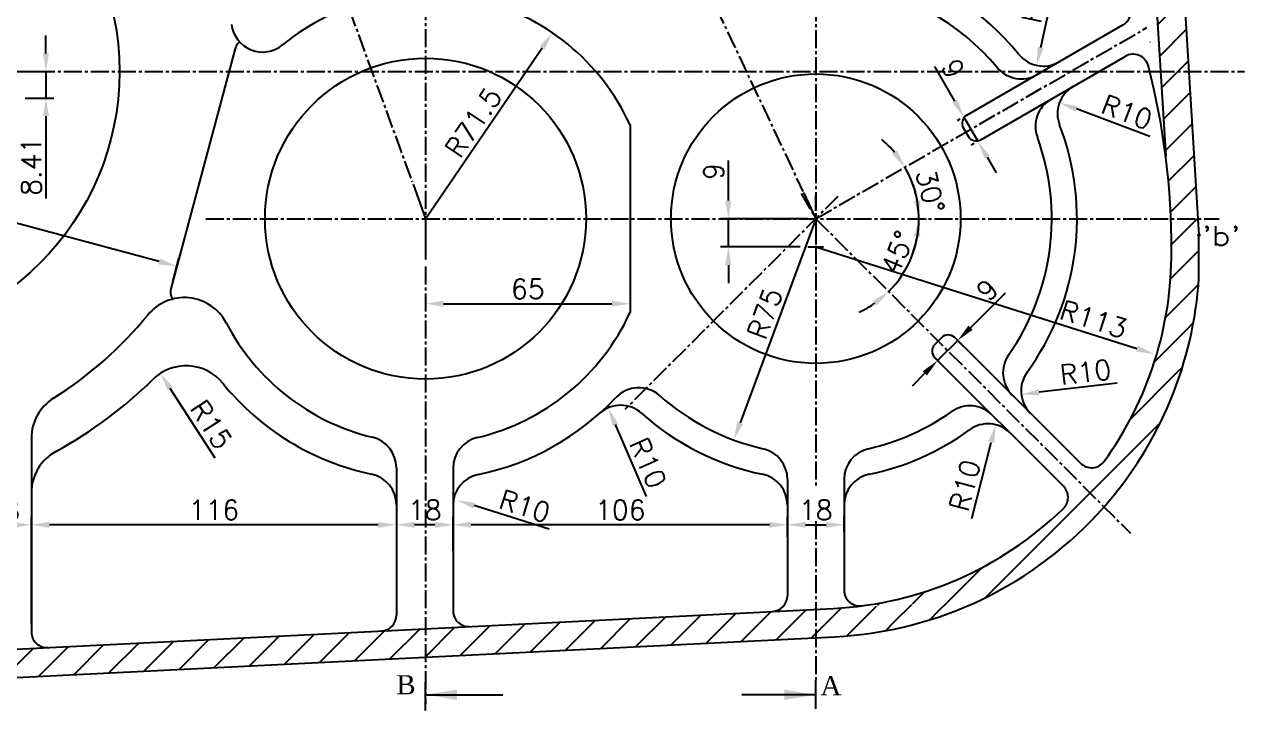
# Model space of a CAD drawing. Header units: millimetres. Extents: x -3508 to 12243, y -3609 to 4092.
# Drawn here: x 1232.6 to 1620.3, y -343.6 to -125.5 of the extents above; entities that cross this region are included whole.
import ezdxf

# ---------------------------------------------------------------- set-up
doc = ezdxf.new("R2010")
doc.units = ezdxf.units.MM
doc.header["$LTSCALE"] = 0.3
doc.header["$PDSIZE"] = -50
doc.linetypes.add('CENTER2', pattern=[28.575, 19.05, -3.175, 3.175, -3.175])
doc.layers.add('AM_8', color=1, linetype='Continuous', lineweight=25)
doc.layers.add('center', color=1, linetype='CENTER2')
doc.styles.add('ROMANTIC', font='romantic.ttf')
doc.styles.add('rs', font='romans.shx')
doc.styles.get("Standard").update_dxf_attribs({"font": 'romans.shx', "width": 1.2})
doc.dimstyles.new('ISO-25', dxfattribs={"dimscale": 2.5, "dimtxt": 2.5, "dimasz": 2.5, "dimexe": 0.7, "dimexo": 0.625, "dimtad": 1, "dimdec": 3, "dimlfac": -1, "dimzin": 9, "dimdsep": 46, "dimtxsty": 'Standard', "dimcen": 2.5, "dimclrd": 1, "dimclre": 1, "dimclrt": 7, "dimazin": 0, "dimtfac": 0.65, "dimtdec": 3, "dimtmove": 0, "dimatfit": 3, "dimfxl": 0, "dimtolj": 1, "dimarcsym": 0})
doc.dimstyles.new('sarab', dxfattribs={"dimscale": 3, "dimtxt": 2.5, "dimasz": 2.3, "dimexe": 1, "dimexo": 1, "dimtad": 1, "dimdec": 3, "dimdsep": 46, "dimtxsty": 'rs', "dimcen": 0, "dimclrd": 1, "dimclre": 1, "dimclrt": 7, "dimadec": 3, "dimazin": 2, "dimtfac": 1, "dimtdec": 3, "dimtmove": 0, "dimatfit": 3, "dimfxl": 0, "dimarcsym": 0})
doc.dimstyles.new('sarab$0', dxfattribs={"dimscale": 3, "dimtxt": 2.5, "dimasz": 2.3, "dimexe": 1, "dimexo": 1, "dimtad": 1, "dimdec": 3, "dimdsep": 46, "dimtxsty": 'rs', "dimcen": 0, "dimclrd": 1, "dimclre": 1, "dimclrt": 7, "dimadec": 3, "dimazin": 2, "dimtfac": 1, "dimtdec": 3, "dimtmove": 0, "dimatfit": 3, "dimfxl": 0, "dimarcsym": 0})
doc.dimstyles.new('sarab$4', dxfattribs={"dimscale": 3, "dimtxt": 2.5, "dimasz": 2.3, "dimexe": 1, "dimexo": 1, "dimtad": 1, "dimdec": 3, "dimdsep": 46, "dimtxsty": 'rs', "dimcen": 0, "dimclrd": 1, "dimclre": 1, "dimclrt": 7, "dimadec": 3, "dimazin": 2, "dimtfac": 1, "dimtdec": 3, "dimtmove": 0, "dimatfit": 2, "dimfxl": 0, "dimarcsym": 0})

# ---------------------------------------------------------------- blocks, each defined once
blk = doc.blocks.new('*D1493')
at = {"color": 1, "lineweight": -2, "transparency": 16777216}
for p, q in [((1167.17, -176.58), (1169, -169.76)), ((1275.48, -200.88), (1173.91, -173.66)), ((1279.86, -206.78), (1281.69, -199.95))]:
    blk.add_line(p, q, dxfattribs=at)
at = {"color": 1, "transparency": 16777216}
for points in [[(1174.15, -172.74), (1173.66, -174.59), (1168.35, -172.17)], [(1275.73, -199.95), (1275.24, -201.81), (1281.04, -202.37)]]:
    blk.add_solid(points, dxfattribs=at)
at = {"layer": 'Defpoints', "color": 0, "transparency": 16777216}
for p in [(1168.35, -172.17), (1166.52, -179), (1279.21, -209.19)]:
    blk.add_point(p, dxfattribs=at)
at = {"color": 7, "transparency": 16777216, "insert": (1215.73, -180.02), "char_height": 6.25, "attachment_point": 5, "rotation": 345, "style": 'rs'}
blk.add_mtext('116.5', dxfattribs=at)
blk = doc.blocks.new('*D1486')
at = {"color": 1, "lineweight": -2, "transparency": 16777216}
for start, end in [(40.0793, 50.1586), (0, 30), (339.8414, 349.9207)]:
    blk.add_arc((1484.08, -187.27), 32.73, start, end, dxfattribs=at)
at = {"color": 1, "transparency": 16777216}
for points in [[(1509.91, -165.65), (1508.34, -166.75), (1512.43, -170.9)], [(1515.35, -192.91), (1517.26, -193.08), (1516.81, -187.27)]]:
    blk.add_solid(points, dxfattribs=at)
at = {"layer": 'Defpoints', "color": 0, "transparency": 16777216}
for p in [(1589.23, -126.56), (1514.84, -176.07), (1290.3, -187.27), (1484.08, -187.27), (1612.21, -187.27)]:
    blk.add_point(p, dxfattribs=at)
at = {"color": 7, "transparency": 16777216, "insert": (1520.48, -178.59), "char_height": 6.25, "attachment_point": 5, "rotation": 283.4033, "style": 'rs'}
blk.add_mtext('30°', dxfattribs=at)
blk = doc.blocks.new('*D1487')
at = {"color": 1, "lineweight": -2, "transparency": 16777216}
blk.add_line((1519.31, -187.27), (1519.35, -187.27), dxfattribs=at)
for start, end in [(10.0676, 20.1352), (315, 0), (294.8648, 304.9324)]:
    blk.add_arc((1484.08, -187.27), 32.77, start, end, dxfattribs=at)
at = {"color": 1, "transparency": 16777216}
for points in [[(1517.3, -181.46), (1515.39, -181.62), (1516.85, -187.27)], [(1502.23, -213.4), (1503.46, -214.86), (1507.25, -210.44)]]:
    blk.add_solid(points, dxfattribs=at)
at = {"layer": 'Defpoints', "color": 0, "transparency": 16777216}
for p in [(1290.3, -187.27), (1484.08, -187.27), (1516.81, -187.27), (1515.73, -195.75), (1584.07, -287.25)]:
    blk.add_point(p, dxfattribs=at)
at = {"color": 7, "transparency": 16777216, "insert": (1510.02, -198.02), "char_height": 6.25, "attachment_point": 5, "rotation": 67.4946, "style": 'rs'}
blk.add_mtext('45°', dxfattribs=at)
blk = doc.blocks.new('*D1227')
at = {"color": 1, "lineweight": -2, "transparency": 16777216}
for p, q in [((1533.24, -221.92), (1544.37, -210.79)), ((1527.93, -224.74), (1530.94, -227.76)), ((1522.81, -232.35), (1529.17, -225.99)), ((1521.56, -231.11), (1524.57, -234.12)), ((1518.74, -236.42), (1514.67, -240.48))]:
    blk.add_line(p, q, dxfattribs=at)
at = {"color": 1, "transparency": 16777216}
for points in [[(1532.56, -221.25), (1533.91, -222.6), (1529.17, -225.99)], [(1518.06, -235.74), (1519.42, -237.1), (1522.81, -232.35)]]:
    blk.add_solid(points, dxfattribs=at)
at = {"layer": 'Defpoints', "color": 0, "transparency": 16777216}
for p in [(1526.16, -222.98), (1519.79, -229.34), (1522.81, -232.35)]:
    blk.add_point(p, dxfattribs=at)
at = {"color": 7, "transparency": 16777216, "insert": (1538.58, -209.95), "char_height": 6.25, "attachment_point": 5, "rotation": 45, "style": 'rs'}
blk.add_mtext('9', dxfattribs=at)
blk = doc.blocks.new('*D1488')
at = {"color": 1, "lineweight": -2, "transparency": 16777216}
for p, q in [((1456.3, -181.52), (1456.3, -168.77)), ((1481.58, -187.27), (1453.8, -187.27)), ((1456.3, -196.27), (1456.3, -187.27)), ((1479.08, -196.27), (1453.8, -196.27)), ((1456.3, -202.02), (1456.3, -207.77))]:
    blk.add_line(p, q, dxfattribs=at)
at = {"color": 1, "transparency": 16777216}
for points in [[(1455.34, -181.52), (1457.26, -181.52), (1456.3, -187.27)], [(1455.34, -202.02), (1457.26, -202.02), (1456.3, -196.27)]]:
    blk.add_solid(points, dxfattribs=at)
at = {"layer": 'Defpoints', "color": 0, "transparency": 16777216}
for p in [(1456.3, -187.27), (1484.08, -187.27), (1481.58, -196.27)]:
    blk.add_point(p, dxfattribs=at)
at = {"color": 7, "transparency": 16777216, "insert": (1451.61, -172.27), "char_height": 6.25, "attachment_point": 5, "rotation": 90, "style": 'rs'}
blk.add_mtext('9', dxfattribs=at)
blk = doc.blocks.new('*D1228')
at = {"color": 1, "lineweight": -2, "transparency": 16777216}
for p, q in [((1475.08, -288.44), (1475.08, -282.07)), ((1493.08, -286.86), (1493.08, -282.07)), ((1480.83, -284.57), (1487.33, -284.57))]:
    blk.add_line(p, q, dxfattribs=at)
at = {"color": 1, "transparency": 16777216}
for points in [[(1480.83, -283.61), (1480.83, -285.53), (1475.08, -284.57)], [(1487.33, -283.61), (1487.33, -285.53), (1493.08, -284.57)]]:
    blk.add_solid(points, dxfattribs=at)
at = {"layer": 'Defpoints', "color": 0, "transparency": 16777216}
for p in [(1493.08, -284.57), (1493.08, -289.36), (1475.08, -290.94)]:
    blk.add_point(p, dxfattribs=at)
at = {"color": 7, "transparency": 16777216, "insert": (1484.08, -279.88), "char_height": 6.25, "attachment_point": 5, "style": 'rs'}
blk.add_mtext('18', dxfattribs=at)
blk = doc.blocks.new('*D1229')
at = {"color": 1, "lineweight": -2, "transparency": 16777216}
for p, q in [((1368.83, -292.77), (1368.83, -282.07)), ((1469.33, -284.57), (1374.58, -284.57))]:
    blk.add_line(p, q, dxfattribs=at)
at = {"color": 1, "transparency": 16777216}
for points in [[(1374.58, -283.61), (1374.58, -285.53), (1368.83, -284.57)], [(1469.33, -283.61), (1469.33, -285.53), (1475.08, -284.57)]]:
    blk.add_solid(points, dxfattribs=at)
at = {"layer": 'Defpoints', "color": 0, "transparency": 16777216}
for p in [(1368.83, -284.57), (1475.08, -284.57), (1368.83, -295.27)]:
    blk.add_point(p, dxfattribs=at)
at = {"color": 7, "transparency": 16777216, "insert": (1421.96, -279.88), "char_height": 6.25, "attachment_point": 5, "style": 'rs'}
blk.add_mtext('106', dxfattribs=at)
blk = doc.blocks.new('*D1230')
at = {"color": 1, "lineweight": -2, "transparency": 16777216}
blk.add_line((1363.08, -284.57), (1356.58, -284.57), dxfattribs=at)
at = {"color": 1, "transparency": 16777216}
for points in [[(1356.58, -283.61), (1356.58, -285.53), (1350.83, -284.57)], [(1363.08, -283.61), (1363.08, -285.53), (1368.83, -284.57)]]:
    blk.add_solid(points, dxfattribs=at)
at = {"layer": 'Defpoints', "color": 0, "transparency": 16777216}
for p in [(1350.83, -284.57), (1350.83, -284.57), (1368.83, -284.57)]:
    blk.add_point(p, dxfattribs=at)
at = {"color": 7, "transparency": 16777216, "insert": (1359.83, -279.88), "char_height": 6.25, "attachment_point": 5, "style": 'rs'}
blk.add_mtext('18', dxfattribs=at)
blk = doc.blocks.new('*D1489')
at = {"color": 1, "lineweight": -2, "transparency": 16777216}
for p, q in [((1234.83, -316.1), (1234.83, -282.07)), ((1345.08, -284.57), (1240.58, -284.57))]:
    blk.add_line(p, q, dxfattribs=at)
at = {"color": 1, "transparency": 16777216}
for points in [[(1240.58, -283.61), (1240.58, -285.53), (1234.83, -284.57)], [(1345.08, -283.61), (1345.08, -285.53), (1350.83, -284.57)]]:
    blk.add_solid(points, dxfattribs=at)
at = {"layer": 'Defpoints', "color": 0, "transparency": 16777216}
for p in [(1234.83, -284.57), (1350.83, -284.57), (1234.83, -318.6)]:
    blk.add_point(p, dxfattribs=at)
at = {"color": 7, "transparency": 16777216, "insert": (1292.83, -279.88), "char_height": 6.25, "attachment_point": 5, "style": 'rs'}
blk.add_mtext('116', dxfattribs=at)
blk = doc.blocks.new('*D1232')
at = {"color": 1, "lineweight": -2, "transparency": 16777216}
blk.add_line((1229.08, -284.57), (1222.58, -284.57), dxfattribs=at)
at = {"color": 1, "transparency": 16777216}
for points in [[(1222.58, -283.61), (1222.58, -285.53), (1216.83, -284.57)], [(1229.08, -283.61), (1229.08, -285.53), (1234.83, -284.57)]]:
    blk.add_solid(points, dxfattribs=at)
at = {"layer": 'Defpoints', "color": 0, "transparency": 16777216}
for p in [(1216.83, -284.57), (1216.83, -284.57), (1234.83, -284.57)]:
    blk.add_point(p, dxfattribs=at)
at = {"color": 7, "transparency": 16777216, "insert": (1225.83, -279.88), "char_height": 6.25, "attachment_point": 5, "style": 'rs'}
blk.add_mtext('18', dxfattribs=at)
blk = doc.blocks.new('*D1492')
at = {"color": 1, "lineweight": -2, "transparency": 16777216}
blk.add_line((1484.08, -187.27), (1460.03, -252.2), dxfattribs=at)
at = {"color": 1, "transparency": 16777216}
blk.add_solid([(1459.13, -251.87), (1460.93, -252.54), (1458.03, -257.6)], dxfattribs=at)
at = {"layer": 'Defpoints', "color": 0, "transparency": 16777216}
for p in [(1484.08, -187.27), (1458.03, -257.6)]:
    blk.add_point(p, dxfattribs=at)
at = {"color": 7, "transparency": 16777216, "insert": (1467.93, -217.37), "char_height": 6.25, "attachment_point": 5, "rotation": 69.671, "style": 'rs'}
blk.add_mtext('R75', dxfattribs=at)
blk = doc.blocks.new('*D1495')
at = {"color": 1, "lineweight": -2, "transparency": 16777216}
blk.add_line((1176.83, -140.52), (1287.48, -103.26), dxfattribs=at)
at = {"color": 1, "transparency": 16777216}
blk.add_solid([(1287.17, -102.35), (1287.79, -104.17), (1292.93, -101.43)], dxfattribs=at)
at = {"layer": 'Defpoints', "color": 0, "transparency": 16777216}
for p in [(1292.93, -101.43), (1176.83, -140.52)]:
    blk.add_point(p, dxfattribs=at)
at = {"color": 7, "transparency": 16777216, "insert": (1238.1, -114.94), "char_height": 6.25, "attachment_point": 5, "rotation": 18.6092, "style": 'rs'}
blk.add_mtext('R122.5', dxfattribs=at)
blk = doc.blocks.new('*D1496')
at = {"color": 1, "lineweight": -2, "transparency": 16777216}
for p, q in [((1425.08, -189.77), (1425.08, -216.79)), ((1365.83, -214.29), (1419.33, -214.29))]:
    blk.add_line(p, q, dxfattribs=at)
at = {"color": 1, "transparency": 16777216}
for points in [[(1365.83, -213.33), (1365.83, -215.24), (1360.08, -214.29)], [(1419.33, -213.33), (1419.33, -215.24), (1425.08, -214.29)]]:
    blk.add_solid(points, dxfattribs=at)
at = {"layer": 'Defpoints', "color": 0, "transparency": 16777216}
for p in [(1425.08, -187.27), (1360.08, -214.29), (1425.08, -214.29)]:
    blk.add_point(p, dxfattribs=at)
at = {"color": 7, "transparency": 16777216, "insert": (1392.58, -209.6), "char_height": 6.25, "attachment_point": 5, "style": 'rs'}
blk.add_mtext('65', dxfattribs=at)
blk = doc.blocks.new('*D1391')
at = {"color": 1, "lineweight": -2, "transparency": 16777216}
blk.add_line((1560.76, -108.55), (1555.49, -132.93), dxfattribs=at)
at = {"color": 1, "transparency": 16777216}
blk.add_solid([(1554.56, -132.73), (1556.43, -133.14), (1554.28, -138.55)], dxfattribs=at)
at = {"layer": 'Defpoints', "color": 0, "transparency": 16777216}
for p in [(1556.39, -128.78), (1554.28, -138.55)]:
    blk.add_point(p, dxfattribs=at)
at = {"color": 7, "transparency": 16777216, "insert": (1554.15, -116.94), "char_height": 6.25, "attachment_point": 5, "rotation": 77.8115, "style": 'rs'}
blk.add_mtext('R10', dxfattribs=at)
blk = doc.blocks.new('*D1410')
at = {"color": 1, "lineweight": -2, "transparency": 16777216}
blk.add_line((1293.28, -263.34), (1278.96, -241.26), dxfattribs=at)
at = {"color": 1, "transparency": 16777216}
blk.add_solid([(1279.76, -240.74), (1278.15, -241.78), (1275.83, -236.44)], dxfattribs=at)
at = {"layer": 'Defpoints', "color": 0, "transparency": 16777216}
for p in [(1275.83, -236.44), (1283.99, -249.02)]:
    blk.add_point(p, dxfattribs=at)
at = {"color": 7, "transparency": 16777216, "insert": (1291.99, -252.74), "char_height": 6.25, "attachment_point": 5, "rotation": 302.9618, "style": 'rs'}
blk.add_mtext('R15', dxfattribs=at)
blk = doc.blocks.new('*D1411')
at = {"color": 1, "lineweight": -2, "transparency": 16777216}
blk.add_line((1399.35, -286), (1375.57, -278.47), dxfattribs=at)
at = {"color": 1, "transparency": 16777216}
blk.add_solid([(1375.86, -277.56), (1375.28, -279.39), (1370.09, -276.74)], dxfattribs=at)
at = {"layer": 'Defpoints', "color": 0, "transparency": 16777216}
for p in [(1370.09, -276.74), (1379.62, -279.76)]:
    blk.add_point(p, dxfattribs=at)
at = {"color": 7, "transparency": 16777216, "insert": (1391.62, -278.64), "char_height": 6.25, "attachment_point": 5, "rotation": 342.4286, "style": 'rs'}
blk.add_mtext('R10', dxfattribs=at)
blk = doc.blocks.new('*D1412')
at = {"color": 1, "lineweight": -2, "transparency": 16777216}
blk.add_line((1430.29, -275.59), (1420.4, -252.68), dxfattribs=at)
at = {"color": 1, "transparency": 16777216}
blk.add_solid([(1421.28, -252.3), (1419.52, -253.06), (1418.12, -247.41)], dxfattribs=at)
at = {"layer": 'Defpoints', "color": 0, "transparency": 16777216}
for p in [(1418.12, -247.41), (1422.08, -256.59)]:
    blk.add_point(p, dxfattribs=at)
at = {"color": 7, "transparency": 16777216, "insert": (1430.79, -264.92), "char_height": 6.25, "attachment_point": 5, "rotation": 293.3545, "style": 'rs'}
blk.add_mtext('R10', dxfattribs=at)
blk = doc.blocks.new('*D1413')
at = {"color": 1, "lineweight": -2, "transparency": 16777216}
blk.add_line((1533.64, -282.52), (1539.85, -258.36), dxfattribs=at)
at = {"color": 1, "transparency": 16777216}
blk.add_solid([(1538.92, -258.12), (1540.77, -258.6), (1541.28, -252.79)], dxfattribs=at)
at = {"layer": 'Defpoints', "color": 0, "transparency": 16777216}
for p in [(1541.28, -252.79), (1538.79, -262.48)]:
    blk.add_point(p, dxfattribs=at)
at = {"color": 7, "transparency": 16777216, "insert": (1531.49, -272.06), "char_height": 6.25, "attachment_point": 5, "rotation": 75.5986, "style": 'rs'}
blk.add_mtext('R10', dxfattribs=at)
blk = doc.blocks.new('*D1414')
at = {"color": 1, "lineweight": -2, "transparency": 16777216}
blk.add_line((1579.85, -239.57), (1555.07, -242.46), dxfattribs=at)
at = {"color": 1, "transparency": 16777216}
blk.add_solid([(1554.96, -241.51), (1555.18, -243.42), (1549.36, -243.13)], dxfattribs=at)
at = {"layer": 'Defpoints', "color": 0, "transparency": 16777216}
for p in [(1549.36, -243.13), (1559.29, -241.97)]:
    blk.add_point(p, dxfattribs=at)
at = {"color": 7, "transparency": 16777216, "insert": (1569.78, -236.03), "char_height": 6.25, "attachment_point": 5, "rotation": 6.6528, "style": 'rs'}
blk.add_mtext('R10', dxfattribs=at)
blk = doc.blocks.new('*D1415')
at = {"color": 1, "lineweight": -2, "transparency": 16777216}
blk.add_line((1590.27, -161.15), (1566.91, -152.4), dxfattribs=at)
at = {"color": 1, "transparency": 16777216}
blk.add_solid([(1567.25, -151.51), (1566.57, -153.3), (1561.53, -150.39)], dxfattribs=at)
at = {"layer": 'Defpoints', "color": 0, "transparency": 16777216}
for p in [(1561.53, -150.39), (1570.89, -153.89)]:
    blk.add_point(p, dxfattribs=at)
at = {"color": 7, "transparency": 16777216, "insert": (1582.93, -153.4), "char_height": 6.25, "attachment_point": 5, "rotation": 339.4685, "style": 'rs'}
blk.add_mtext('R10', dxfattribs=at)
blk = doc.blocks.new('*D1175')
at = {"color": 1, "lineweight": -2, "transparency": 16777216}
blk.add_line((1484.08, -196.27), (1586.1, -228.54), dxfattribs=at)
at = {"color": 1, "transparency": 16777216}
blk.add_solid([(1586.39, -227.63), (1585.81, -229.45), (1591.58, -230.28)], dxfattribs=at)
at = {"layer": 'Defpoints', "color": 0, "transparency": 16777216}
for p in [(1484.08, -196.27), (1591.58, -230.28)]:
    blk.add_point(p, dxfattribs=at)
at = {"color": 7, "transparency": 16777216, "insert": (1572.32, -219.26), "char_height": 6.25, "attachment_point": 5, "rotation": 342.4451, "style": 'rs'}
blk.add_mtext('R113', dxfattribs=at)
blk = doc.blocks.new('*D1282')
at = {"color": 1, "lineweight": -2, "transparency": 16777216}
for p, q in [((1528.26, -149.93), (1521.88, -138.89)), ((1535.63, -162.7), (1531.13, -154.91)), ((1529.9, -155.62), (1528.97, -156.16)), ((1534.4, -163.41), (1533.47, -163.95)), ((1538.51, -167.68), (1541.38, -172.66))]:
    blk.add_line(p, q, dxfattribs=at)
at = {"color": 1, "transparency": 16777216}
for points in [[(1529.09, -149.45), (1527.43, -150.41), (1531.13, -154.91)], [(1539.34, -167.2), (1537.68, -168.16), (1535.63, -162.7)]]:
    blk.add_solid(points, dxfattribs=at)
at = {"layer": 'Defpoints', "color": 0, "transparency": 16777216}
for p in [(1531.13, -154.91), (1532.06, -154.37), (1536.56, -162.16)]:
    blk.add_point(p, dxfattribs=at)
at = {"color": 7, "transparency": 16777216, "insert": (1527.69, -139.58), "char_height": 6.25, "attachment_point": 5, "rotation": 300, "style": 'rs'}
blk.add_mtext('9', dxfattribs=at)
blk = doc.blocks.new('*D1529')
at = {"color": 1, "lineweight": -2, "transparency": 16777216}
for p, q in [((1239.47, -134.77), (1239.47, -129.02)), ((1232.92, -140.52), (1241.97, -140.52)), ((1239.47, -140.52), (1239.47, -148.93)), ((1232.92, -148.93), (1241.97, -148.93)), ((1239.47, -154.68), (1239.47, -180.81))]:
    blk.add_line(p, q, dxfattribs=at)
at = {"color": 1, "transparency": 16777216}
for points in [[(1238.51, -134.77), (1240.42, -134.77), (1239.47, -140.52)], [(1238.51, -154.68), (1240.42, -154.68), (1239.47, -148.93)]]:
    blk.add_solid(points, dxfattribs=at)
at = {"layer": 'Defpoints', "color": 0, "transparency": 16777216}
for p in [(1230.42, -140.52), (1239.47, -140.52), (1230.42, -148.93)]:
    blk.add_point(p, dxfattribs=at)
at = {"color": 7, "transparency": 16777216, "insert": (1234.78, -170.62), "char_height": 6.25, "attachment_point": 5, "rotation": 90, "style": 'rs'}
blk.add_mtext('8.41', dxfattribs=at)
blk = doc.blocks.new('*D1546')
at = {"color": 1, "lineweight": -2, "transparency": 16777216}
blk.add_line((1360.08, -187.27), (1397.15, -132.96), dxfattribs=at)
at = {"color": 1, "transparency": 16777216}
blk.add_solid([(1396.36, -132.42), (1397.94, -133.5), (1400.39, -128.21)], dxfattribs=at)
at = {"layer": 'Defpoints', "color": 0, "transparency": 16777216}
for p in [(1400.39, -128.21), (1360.08, -187.27)]:
    blk.add_point(p, dxfattribs=at)
at = {"color": 7, "transparency": 16777216, "insert": (1375.28, -156.69), "char_height": 6.25, "attachment_point": 5, "rotation": 55.6857, "style": 'rs'}
blk.add_mtext('R71.5', dxfattribs=at)

msp = doc.modelspace()

# ---------------------------------------------------------------- hatches: boundary and pattern name
msp.add_hatch(color=256).paths.add_polyline_path([(1605.5646, -192.4979, 1), (1606.0646, -192.4979, 1)])
at = {"layer": 'AM_8'}
h = msp.add_hatch(dxfattribs=at)
h.set_pattern_fill('_U', color=256, scale=7.5, angle=45, style=0, pattern_type=0)
h.set_pattern_definition([(45, (-6131.779, -43.694), (-5.303301, 5.303301), [])])
edge = h.paths.add_edge_path(flags=17)
edge.add_arc((1051.3348, -296.2409), 5, 0, 50.666118, ccw=False)
edge.add_line((1056.3348, -296.2409), (1056.3348, -316.0178))
edge.add_arc((1061.3348, -316.0178), 5, 180, 270)
edge.add_line((1061.3348, -321.0178), (1086.8348, -321.0178))
edge.add_line((1086.8348, -321.0178), (1086.8348, -313.5063))
edge.add_arc((1176.8348, -140.5178), 195, 231.146042, 242.513572, ccw=False)
edge = h.paths.add_edge_path(flags=17)
edge.add_line((1086.8348, -313.5063), (1086.8348, -321.0178))
edge.add_line((1086.8348, -321.0178), (1103.0463, -321.0178))
edge.add_arc((1176.8348, -140.5178), 195, 242.513572, 247.765214, ccw=False)
edge = h.paths.add_edge_path()
edge.add_arc((1176.8348, -140.5178), 195, 261.693601, 270.000001, ccw=False)
edge.add_arc((1146.6703, -338.3144), 5.2365, 9.509148, 67.622981, ccw=False)
edge.add_line((1151.8348, -337.4493), (1151.8348, -340.5178))
edge.add_arc((1154.8348, -340.5178), 3, 180, 270)
edge.add_line((1154.8348, -343.5178), (1176.8348, -343.5178))
edge.add_line((1176.8348, -343.5178), (1176.8348, -335.5178))
edge = h.paths.add_edge_path()
edge.add_arc((1205.2058, -337.5447), 3.3725, 111.452157, 178.269663, ccw=False)
edge.add_line((1203.9724, -334.4058), (1186.559, -335.2752))
edge.add_arc((1176.8348, -140.5178), 195, 270.000001, 272.858395, ccw=False)
edge.add_line((1176.8348, -335.5178), (1176.8348, -343.5178))
edge.add_line((1176.8348, -343.5178), (1198.8348, -343.5178))
edge.add_arc((1198.8348, -340.5178), 3, 270, 360)
edge.add_line((1201.8348, -340.5178), (1201.8348, -337.4428))
edge = h.paths.add_edge_path()
edge.add_line((1060.3348, 49.9822), (1019.8348, 49.9822))
edge.add_line((1019.8348, 49.9822), (1015.8348, 45.9822))
edge.add_line((1015.8348, 45.9822), (1020.8348, 18.4857))
edge.add_line((1020.8348, 18.4857), (1063.3348, 45.9822))
edge.add_line((1063.3348, 45.9822), (1063.3348, 46.9822))
edge.add_arc((1060.3348, 46.9822), 3, 0, 90)
edge = h.paths.add_edge_path()
edge.add_arc((1026.8348, -211.6234), 20, 180, 205.362684, ccw=False)
edge.add_line((1006.8348, -211.6234), (1006.8348, -140.5178))
edge.add_line((1006.8348, -140.5178), (997.8348, -140.5178))
edge.add_line((997.8348, -140.5178), (997.8348, -211.6234))
edge.add_arc((1026.8348, -211.6234), 29, 180, 205.362686)
edge.add_arc((1176.8348, -140.5178), 195, 205.362686, 270.000001)
edge.add_line((1176.8348, -335.5178), (1176.8348, -326.5178))
edge.add_arc((1176.8348, -140.5178), 186, 205.362684, 270.000001, ccw=False)
edge = h.paths.add_edge_path()
edge.add_line((1008.9373, -113.8645), (1029.6403, 16.55))
edge.add_arc((1039.5166, 14.9822), 10, 90, 170.979696, ccw=False)
edge.add_line((1039.5166, 24.9822), (1060.3348, 24.9822))
edge.add_line((1060.3348, 24.9822), (1061.5681, 25.2474))
edge.add_arc((1060.3348, 27.9822), 3, 294.273649, 360)
edge.add_line((1063.3348, 27.9822), (1063.3348, 45.9822))
edge.add_line((1063.3348, 45.9822), (1020.8348, 18.4857))
edge.add_line((1020.8348, 18.4857), (1000.0486, -112.4534))
edge.add_arc((1176.8348, -140.5178), 179, 170.979696, 180)
edge.add_line((997.8348, -140.5178), (1006.8348, -140.5178))
edge.add_arc((1176.8348, -140.5178), 170, 170.979696, 180, ccw=False)
edge = h.paths.add_edge_path()
edge.add_line((1590.8348, 49.9822), (1558.8348, 49.9822))
edge.add_arc((1558.8348, 46.9822), 3, 90, 180)
edge.add_line((1555.8348, 46.9822), (1555.8348, 45.9822))
edge.add_line((1555.8348, 45.9822), (1591.0823, 45.9822))
edge.add_line((1591.0823, 45.9822), (1590.8348, 49.9822))
edge = h.paths.add_edge_path()
edge.add_line((1605.8348, -206.0741), (1605.8348, -196.2678))
edge.add_arc((1483.8348, -196.2678), 122, 360, 363.539849)
edge.add_line((1605.6021, -188.7352), (1605.5113, -187.2678))
edge.add_line((1605.5113, -187.2678), (1596.8348, -187.2678))
edge.add_line((1596.8348, -187.2678), (1596.8348, -244.8665))
edge.add_arc((1484.0848, -198.2678), 122, 337.545081, 356.331403)
edge = h.paths.add_edge_path()
edge.add_line((1602.6193, -140.5178), (1593.6021, -140.5178))
edge.add_line((1593.6021, -140.5178), (1595.2718, -167.5086))
edge.add_arc((1368.0848, -196.2678), 229, 2.677488, 7.214617, ccw=False)
edge.add_line((1596.8348, -185.5703), (1596.8348, -187.2678))
edge.add_line((1596.8348, -187.2678), (1605.5113, -187.2678))
edge.add_line((1605.5113, -187.2678), (1602.6193, -140.5178))
edge = h.paths.add_edge_path()
edge.add_line((1591.0823, 45.9822), (1555.8348, 45.9822))
edge.add_line((1555.8348, 45.9822), (1555.8348, 27.9822))
edge.add_arc((1558.8348, 27.9822), 3, 180, 270)
edge.add_line((1558.8348, 24.9822), (1578.6639, 24.9822))
edge.add_arc((1578.6639, 19.9822), 5, 3.539849, 90, ccw=False)
edge.add_line((1583.6544, 20.2909), (1593.6021, -140.5178))
edge.add_line((1593.6021, -140.5178), (1602.6193, -140.5178))
edge.add_line((1602.6193, -140.5178), (1591.0823, 45.9822))
h.paths.add_polyline_path([(1484.0848, -311.4086), (1360.0848, -317.5999), (1360.0848, -326.6111), (1484.0848, -320.4198)])
edge = h.paths.add_edge_path()
edge.add_line((1535.6518, -308.8339), (1484.0848, -311.4086))
edge.add_line((1484.0848, -311.4086), (1484.0848, -320.4198))
edge.add_line((1484.0848, -320.4198), (1490.1687, -320.116))
edge.add_arc((1484.0848, -198.2678), 122, 272.858395, 295.003904)
edge = h.paths.add_edge_path()
edge.add_arc((1484.7028, -198.8287), 121.1656, 273.050148, 356.470086)
edge.add_line((1605.6385, -206.2888), (1605.8348, -206.0741))
edge.add_arc((1484.0848, -198.2678), 122, 337.545081, 356.331403, ccw=False)
edge.add_line((1596.8348, -244.8665), (1596.8348, -196.2678))
edge.add_arc((1484.3365, -198.7142), 112.525, -82.649396, 1.245736, ccw=False)
edge.add_line((1498.733, -310.3144), (1535.6518, -308.8339))
edge.add_arc((1484.0848, -198.2678), 122, 272.858395, 295.003904, ccw=False)
edge.add_line((1490.1687, -320.116), (1491.1501, -319.8226))
edge = h.paths.add_edge_path()
edge.add_line((1360.0848, -326.6111), (1186.559, -335.2752))
edge.add_arc((1176.8348, -140.5178), 195, 270.000001, 272.858395, ccw=False)
edge.add_line((1176.8348, -335.5178), (1176.8348, -326.5178))
edge.add_arc((1176.8348, -140.5178), 186, 270.000001, 272.858395)
edge.add_line((1186.1102, -326.2864), (1360.0848, -317.5999))
edge.add_line((1360.0848, -317.5999), (1360.0848, -326.6111))
h.paths.add_polyline_path([(1053.4593, 30.8601), (1053.4593, 44.1042), (1044.0843, 44.1042), (1044.0843, 30.8601)], flags=16)

# ---------------------------------------------------------------- linework, layer by layer
for p, q in [((1590.8348, 49.9822), (1605.8348, -192.4979)), ((1583.6544, 20.2909), (1595.2718, -167.5086)), ((1532.0643, -154.3707), (1581.6975, -125.715)), ((1590.2816, -131.1512), (1590.3839, -131.0922)), ((1299.4743, -133.5657), (1279.2105, -209.1913)), ((1536.5643, -162.165), (1582.4094, -135.6963)), ((1425.0848, -157.4811), (1425.0848, -217.0546)), ((1530.9662, -158.4688), (1532.4662, -161.0669)), ((1605.8348, -192.7471), (1605.8348, -192.2488)), ((1605.8348, -206.0741), (1605.8348, -192.4979)), ((1524.0362, -225.0983), (1521.9151, -227.2194)), ((1524.0366, -225.0978), (1524.0362, -225.0983)), ((1528.2467, -225.0658), (1568.1507, -264.9698)), ((1521.9148, -231.4618), (1562.7607, -272.3076)), ((1234.8348, -257.0393), (1234.8348, -318.5977)), ((1350.8348, -266.4618), (1350.8348, -313.3052)), ((1368.8348, -266.5817), (1368.8348, -311.9071)), ((1475.0848, -270.1171), (1475.0848, -307.1014)), ((1493.0848, -270.1171), (1493.0848, -305.3566)), ((1186.1102, -326.2864), (1489.7199, -311.1272)), ((1203.9724, -334.4058), (1490.1687, -320.116))]:
    msp.add_line(p, q)
at = {"color": 60}
for p, q in [((1356.1057, -176.3548), (1360.0848, -187.2678)), ((1480.1733, -178.9824), (1484.0848, -187.2678)), ((1360.0848, -187.2678), (1360.0848, -200.1927)), ((1484.0848, -187.2678), (1484.0848, -195.5287)), ((1360.0848, -343.6114), (1360.0848, -334.5945)), ((1484.0848, -343.0973), (1484.0848, -334.0804))]:
    msp.add_line(p, q, dxfattribs=at)
at = {"color": 1}
for p, q in [((1484.0848, -184.7678), (1484.0848, -179.7678)), ((1481.5848, -196.2678), (1486.5848, -196.2678))]:
    msp.add_line(p, q, dxfattribs=at)
for centre, radius in [((1176.8348, -140.5178), 86), ((1360.0848, -187.2678), 51), ((1484.0848, -187.2678), 46), ((1605.8146, -192.4979), 0.25)]:
    msp.add_circle(centre, radius)
for centre, radius, start, end in [((1484.0848, -187.2678), 83, 38.969808, 75.235649), ((1360.0848, -187.2678), 71.5, 24.619977, 129.414008), ((1484.0848, -187.2678), 75, 39.822022, 81.807734), ((1579.1975, -121.3849), 5, 300, 19.529911), ((1308.3389, -124.3027), 10, 187.029386, 309.414008), ((1304.3039, -134.8598), 5, 131.270153, 165), ((1556.3902, -128.7791), 10, 218.969808, 300), ((1584.9094, -140.0264), 5, 14.541305, 120), ((1549.368, -132.8334), 10, 219.822022, 300), ((1368.0848, -196.2678), 229, 359.706071, 14.541305), ((1570.8902, -153.8939), 10, 120, 201.030192), ((1563.868, -157.9482), 10, 120, 200.177978), ((1533.5643, -156.9688), 3, 120, 210), ((1484.0848, -187.2678), 83, 323.969813, 21.030192), ((1535.0643, -159.5669), 3, 210, 300), ((1484.0848, -187.2678), 75, 324.822028, 20.177978), ((1360.0848, -187.1811), 237.0309, 2.886308, 2.894619), ((1484.0848, -198.2678), 113, 324.205915, 0.418429), ((1483.8348, -198.2678), 122, 0, 0.409645), ((1284.0401, -210.4854), 5, 165, 208.252975), ((1484.0848, -198.2678), 122, 318.655402, 356.331403), ((1283.4383, -227.3622), 15, 27.614418, 140.832058), ((1360.0848, -187.2678), 71.5, 283.300685, 335.380023), ((1176.8348, -140.5178), 122.5, 302.066899, 320.832058), ((1360.0848, -187.2678), 71.5, 207.614418, 256.337849), ((1526.1577, -227.2194), 3, 45.88756, 135), ((1524.0364, -229.3407), 3, 135, 225), ((1553.561, -236.2379), 10, 144.822028, 225), ((1283.9918, -249.0242), 15, 39.062455, 134.641503), ((1559.2946, -241.9715), 10, 143.969813, 225), ((1176.8348, -140.5178), 137.5, 298.599782, 314.641503), ((1360.0848, -187.2678), 83, 219.062455, 258.054029), ((1360.0848, -187.2678), 83, 281.631294, 316.753084), ((1427.8268, -250.9862), 10, 48.558152, 136.753084), ((1484.0848, -187.2678), 75, 228.558152, 257.083588), ((1249.8348, -257.0393), 15, 122.066899, 180), ((1422.0848, -256.5859), 10, 48.189686, 131.81031), ((1533.0549, -256.744), 10, 45, 125.177984), ((1484.0848, -187.2678), 83, 228.189686, 258.211417), ((1484.0848, -187.2678), 75, 282.916422, 305.177984), ((1484.0848, -187.2678), 83, 281.788592, 306.030197), ((1538.7885, -262.4776), 10, 45, 126.030197), ((1340.8348, -266.4618), 10, 0, 76.337849), ((1378.8348, -266.5817), 10, 103.300685, 180), ((1249.8348, -274.4105), 15, 118.599782, 180), ((1465.0848, -270.1171), 10, 0, 77.083588), ((1503.0848, -270.1171), 10, 102.916422, 180), ((1571.6863, -261.4342), 5, 225, 324.205915), ((1340.8348, -278.2538), 10, 0, 78.054029), ((1378.8348, -278.3581), 10, 101.631294, 180), ((1465.0848, -278.3063), 10, 0, 78.211417), ((1503.0848, -278.3063), 10, 101.788592, 180), ((1559.2252, -275.8432), 5, 314.086505, 45), ((1484.0848, -198.2678), 122, 272.858395, 318.655402), ((1484.0848, -198.2678), 113, 272.858395, 314.086505), ((1498.0848, -305.3566), 5, 180, 277.448191), ((1470.0848, -307.1014), 5, 272.858395, 0), ((1345.8348, -313.3052), 5, 272.858395, 0), ((1373.8348, -311.9071), 5, 180, 272.858395), ((1239.8348, -318.5977), 5, 180, 272.858395)]:
    msp.add_arc(centre, radius, start, end)
at = {"layer": 'center'}
for p, q in [((1430.4133, -73.5805), (1480.0205, -178.6588)), ((1324.0675, -88.4875), (1355.8294, -175.5969)), ((1360.0848, -118.4249), (1360.0848, -187.2678)), ((1484.0848, -118.8342), (1484.0848, -187.2678)), ((1484.0848, -187.2678), (1589.2328, -126.5606)), ((988.0221, -140.5178), (1592.4771, -140.5178)), ((1592.3852, -140.5178), (1620.3347, -140.5178)), ((1491.135, -180.2176), (1423.3973, -247.9554)), ((1479.4816, -179.2948), (1484.0848, -187.2678)), ((1290.2981, -187.2678), (1612.2111, -187.2678)), ((1484.0848, -187.2678), (1584.066, -287.249)), ((1484.0848, -195.8589), (1484.0848, -272.2763)), ((1360.0848, -202.5178), (1360.0848, -341.4547)), ((1484.0848, -283.4417), (1484.0848, -334.0804))]:
    msp.add_line(p, q, dxfattribs=at)

# ---------------------------------------------------------------- texts
at = {"width": 1.2}
msp.add_text("'b'", height=6.1, dxfattribs=at).set_placement((1606.7371, -195.7951))
at = {"style": 'ROMANTIC'}
for s, p in [('B', (1350.7915, -338.4528)), ('A', (1485.5626, -338.744))]:
    msp.add_text(s, height=6.1, dxfattribs=at).set_placement(p)

# ---------------------------------------------------------------- dimensions: what is measured, and where the dimension line sits
for center, mpoint, dimstyle, override, picture, middle in [((1176.8348, -140.5178), (1292.9302, -101.4266), 'sarab', {"dimscale": 2.5, "dimdec": 2, "dimadec": 2, "dimtdec": 2, "dimatfit": 0}, '*D1495', (1239.5963, -119.385)), ((1556.3902, -128.7791), (1554.279, -138.5537), 'sarab', {"dimscale": 2.5, "dimdec": 2, "dimadec": 2, "dimtdec": 2, "dimtmove": 1, "dimatfit": 0}, '*D1391', (1558.7334, -117.9311)), ((1360.0848, -187.2678), (1400.3916, -128.2118), 'sarab$4', {"dimscale": 2.5, "dimdec": 2, "dimadec": 2, "dimtdec": 2, "dimatfit": 0}, '*D1546', (1379.1525, -159.3306)), ((1570.8902, -153.8939), (1561.5254, -150.3867), 'sarab', {"dimscale": 2.5, "dimdec": 2, "dimadec": 2, "dimtdec": 2, "dimtmove": 1, "dimatfit": 0}, '*D1415', (1581.2835, -157.7863)), ((1484.0848, -187.2678), (1458.0291, -257.5964), 'sarab', {"dimscale": 2.5, "dimdec": 2, "dimadec": 2, "dimtdec": 2, "dimatfit": 0}, '*D1492', (1472.33, -218.9959)), ((1484.0848, -196.2678), (1591.5839, -230.2755), 'sarab$4', {"dimscale": 2.5, "dimdec": 0, "dimadec": 2, "dimtdec": 2, "dimatfit": 0}, '*D1175', (1570.9063, -223.734)), ((1559.2946, -241.9715), (1549.3619, -243.13), 'sarab', {"dimscale": 2.5, "dimdec": 2, "dimadec": 2, "dimtdec": 2, "dimtmove": 1, "dimatfit": 0}, '*D1414', (1570.3181, -240.6857)), ((1283.9918, -249.0242), (1275.8306, -236.4387), 'sarab', {"dimscale": 2.5, "dimdec": 2, "dimadec": 2, "dimtdec": 2, "dimtmove": 1, "dimatfit": 0}, '*D1410', (1288.0534, -255.2876)), ((1422.0848, -256.5859), (1418.1206, -247.4053), 'sarab', {"dimscale": 2.5, "dimdec": 2, "dimadec": 2, "dimtdec": 2, "dimtmove": 1, "dimatfit": 0}, '*D1412', (1426.4844, -266.7749)), ((1538.7885, -262.4776), (1541.2756, -252.7918), 'sarab', {"dimscale": 2.5, "dimdec": 2, "dimadec": 2, "dimtdec": 2, "dimtmove": 1, "dimatfit": 0}, '*D1413', (1536.0282, -273.2271)), ((1379.6242, -279.7553), (1370.0908, -276.7364), 'sarab', {"dimscale": 2.5, "dimdec": 2, "dimadec": 2, "dimtdec": 2, "dimtmove": 1, "dimatfit": 0}, '*D1411', (1390.2046, -283.1058))]:
    dim = msp.add_radius_dim(center=center, mpoint=mpoint, dimstyle=dimstyle, override=override)
    dim.commit()
    dim.dimension.update_dxf_attribs({"geometry": picture, "text_midpoint": middle, "dimtype": 164})
for base, line1, line2, picture, middle in [((1514.8391, -176.0742), ((1290.2981, -187.2678), (1612.2111, -187.2678)), ((1484.0848, -187.2678), (1589.2328, -126.5606)), '*D1486', (1515.9214, -179.6813)), ((1515.7343, -195.7483), ((1484.0848, -187.2678), (1584.066, -287.249)), ((1290.2981, -187.2678), (1516.8129, -187.2678)), '*D1487', (1514.3555, -199.8097))]:
    dim = msp.add_angular_dim_2l(base=base, line1=line1, line2=line2, dimstyle='sarab', override={"dimscale": 2.5, "dimdec": 2, "dimadec": 2, "dimtdec": 2, "dimatfit": 0})
    dim.commit()
    dim.dimension.update_dxf_attribs({"geometry": picture, "text_midpoint": middle, "dimtype": 162})
for base, p1, p2, angle, dimstyle, picture, middle, dimtype in [((1239.4657, -140.5178), (1230.4215, -148.9278), (1230.4215, -140.5178), 90, 'sarab$0', '*D1529', (1239.4657, -170.6213), 160), ((1456.2973, -187.2678), (1481.5848, -196.2678), (1484.0848, -187.2678), 90, 'sarab', '*D1488', (1456.2973, -172.2708), 160), ((1522.8057, -232.3527), (1526.1577, -222.9767), (1519.7937, -229.3407), 225, 'sarab', '*D1227', (1541.8951, -213.2633), 161)]:
    dim = msp.add_linear_dim(base=base, p1=p1, p2=p2, angle=angle, dimstyle=dimstyle, override={"dimscale": 2.5, "dimdec": 2, "dimadec": 2, "dimtdec": 2, "dimatfit": 0})
    dim.commit()
    dim.dimension.update_dxf_attribs({"geometry": picture, "text_midpoint": middle, "dimtype": dimtype})
dim = msp.add_aligned_dim(p1=(1536.5643, -162.165), p2=(1532.0643, -154.3707), distance=1.0774, dimstyle='sarab$0', override={"dimscale": 2.5, "dimdec": 2, "dimadec": 2, "dimtdec": 2, "dimatfit": 0})
dim.commit()
dim.dimension.update_dxf_attribs({"geometry": '*D1282', "text_midpoint": (1527.6923, -139.5778)})
dim = msp.add_linear_dim(base=(1168.3524, -172.1746), p1=(1279.2105, -209.1913), p2=(1166.5243, -178.9971), angle=165, text='116.5', dimstyle='sarab', override={"dimscale": 2.5, "dimdec": 2, "dimadec": 2, "dimtdec": 2, "dimatfit": 0})
dim.commit()
dim.dimension.update_dxf_attribs({"geometry": '*D1493', "text_midpoint": (1214.5132, -184.5433), "dimtype": 161})
for base, p1, p2, override, picture, middle in [((1425.0848, -214.2867), (1360.0848, -214.2867), (1425.0848, -187.2678), {"dimscale": 2.5, "dimdec": 2, "dimadec": 2, "dimtdec": 2, "dimatfit": 0}, '*D1496', (1392.5848, -209.5992)), ((1216.8348, -284.5669), (1234.8348, -284.5669), (1216.8348, -284.5669), {"dimscale": 2.5, "dimdec": 2, "dimadec": 2, "dimtdec": 2, "dimatfit": 0}, '*D1232', (1225.8348, -279.8794)), ((1234.8348, -284.5669), (1350.8348, -284.5669), (1234.8348, -318.5977), {"dimscale": 2.5, "dimdec": 2, "dimadec": 2, "dimtdec": 2, "dimatfit": 0}, '*D1489', (1292.8348, -279.8794)), ((1350.8348, -284.5669), (1368.8348, -284.5669), (1350.8348, -284.5669), {"dimscale": 2.5, "dimdec": 2, "dimadec": 2, "dimtdec": 2, "dimatfit": 0}, '*D1230', (1359.8348, -279.8794)), ((1368.8348, -284.5669), (1475.0848, -284.5669), (1368.8348, -295.2677), {"dimscale": 2.5, "dimdec": 0, "dimadec": 2, "dimtdec": 2, "dimatfit": 0}, '*D1229', (1421.9598, -279.8794)), ((1493.0848, -284.5669), (1475.0848, -290.9355), (1493.0848, -289.3566), {"dimscale": 2.5, "dimdec": 2, "dimadec": 2, "dimtdec": 2, "dimatfit": 0}, '*D1228', (1484.0848, -279.8794))]:
    dim = msp.add_linear_dim(base=base, p1=p1, p2=p2, dimstyle='sarab', override=override)
    dim.commit()
    dim.dimension.update_dxf_attribs({"geometry": picture, "text_midpoint": middle})

# ---------------------------------------------------------------- leaders
for points in [[(1360.0848, -338.5688), (1384.6441, -338.5688)], [(1484.0848, -338.5888), (1460.5788, -338.5888)]]:
    msp.add_leader(points, dimstyle='ISO-25', override={"dimscale": 2, "dimasz": 5})

doc.saveas('drawing.dxf')
